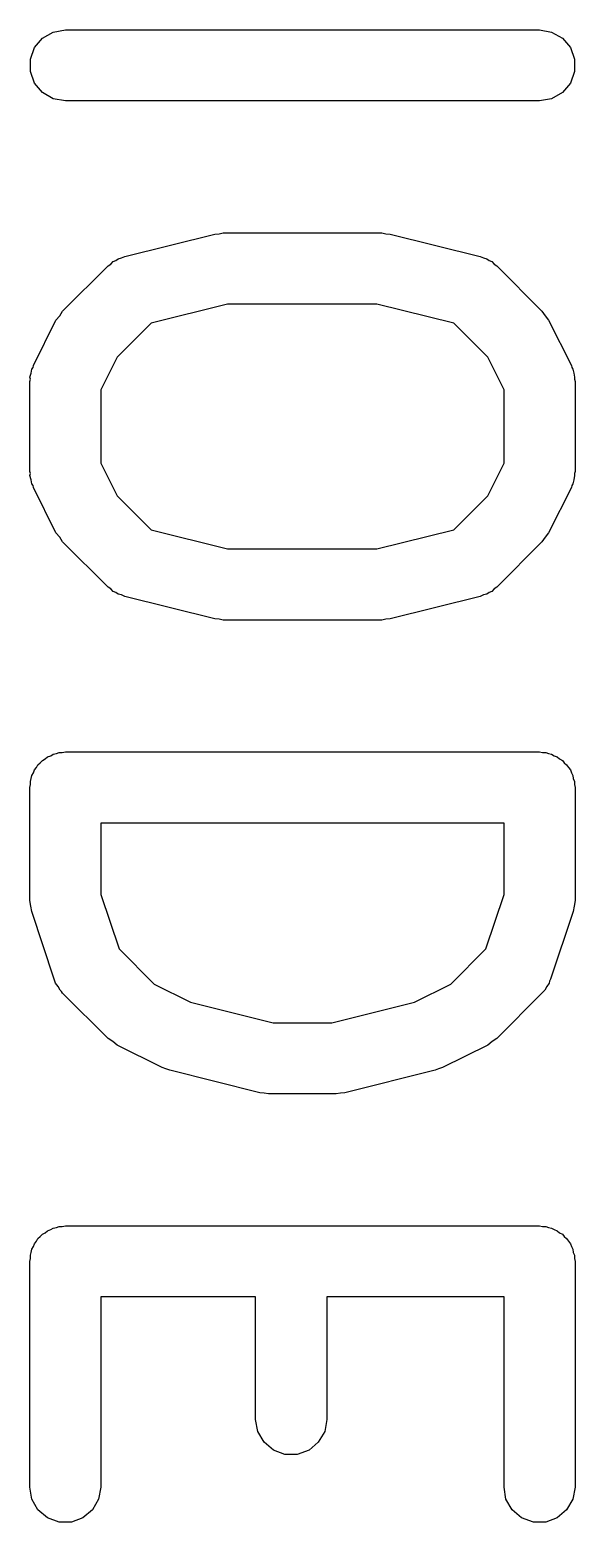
# Model space of a CAD drawing. Extents: x 26 to 276, y -105 to -8.
# Drawn here: x 102.319 to 103.469, y -81.012 to -77.863 of the extents above; entities that cross this region are included whole.
import ezdxf

# ---------------------------------------------------------------- set-up
doc = ezdxf.new("R2010")
doc.units = 0
doc.header["$MEASUREMENT"] = 0
doc.layers.add('BLACK', color=7, linetype='CONTINUOUS')

msp = doc.modelspace()

# ---------------------------------------------------------------- linework, layer by layer
at = {"layer": 'Black'}
for p, q in [((102.346, -77.8809), (102.368, -77.8679)), ((102.368, -77.8679), (102.394, -77.8633)), ((102.394, -77.8633), (103.394, -77.8633)), ((103.394, -77.8633), (103.419, -77.8679)), ((103.419, -77.8679), (103.442, -77.8809)), ((102.32, -77.9253), (102.329, -77.9008)), ((102.329, -77.9008), (102.346, -77.8809)), ((103.442, -77.8809), (103.459, -77.9008)), ((103.459, -77.9008), (103.468, -77.9253)), ((102.32, -77.9514), (102.32, -77.9253)), ((103.468, -77.9253), (103.468, -77.9514)), ((102.329, -77.9758), (102.32, -77.9514)), ((103.468, -77.9514), (103.459, -77.9758)), ((102.346, -77.9958), (102.329, -77.9758)), ((102.368, -78.0088), (102.346, -77.9958)), ((103.442, -77.9958), (103.419, -78.0088)), ((103.459, -77.9758), (103.442, -77.9958)), ((102.394, -78.0133), (102.368, -78.0088)), ((103.394, -78.0133), (102.394, -78.0133)), ((103.419, -78.0088), (103.394, -78.0133)), ((102.519, -78.3418), (102.709, -78.2941)), ((102.709, -78.2941), (102.718, -78.2935)), ((102.718, -78.2935), (102.727, -78.2919)), ((102.727, -78.2919), (103.061, -78.2919)), ((103.061, -78.2919), (103.07, -78.2935)), ((103.07, -78.2935), (103.079, -78.2941)), ((103.079, -78.2941), (103.269, -78.3418)), ((102.512, -78.3447), (102.519, -78.3418)), ((103.269, -78.3418), (103.276, -78.3447)), ((102.388, -78.4567), (102.484, -78.3615)), ((102.484, -78.3615), (102.49, -78.3574)), ((102.49, -78.3574), (102.495, -78.3524)), ((102.495, -78.3524), (102.5, -78.35)), ((102.5, -78.35), (102.505, -78.3465)), ((102.505, -78.3465), (102.512, -78.3447)), ((103.276, -78.3447), (103.283, -78.3465)), ((103.283, -78.3465), (103.288, -78.35)), ((103.288, -78.35), (103.293, -78.3524)), ((103.293, -78.3524), (103.298, -78.3574)), ((103.298, -78.3574), (103.304, -78.3615)), ((103.304, -78.3615), (103.399, -78.4567)), ((102.374, -78.4762), (102.382, -78.4666)), ((102.382, -78.4666), (102.388, -78.4567)), ((102.736, -78.4419), (102.575, -78.4822)), ((103.051, -78.4419), (102.736, -78.4419)), ((103.213, -78.4822), (103.051, -78.4419)), ((103.399, -78.4567), (103.406, -78.4666)), ((103.406, -78.4666), (103.413, -78.4762)), ((102.327, -78.5715), (102.374, -78.4762)), ((102.575, -78.4822), (102.503, -78.5542)), ((103.285, -78.5542), (103.213, -78.4822)), ((103.413, -78.4762), (103.461, -78.5715)), ((102.503, -78.5542), (102.469, -78.6227)), ((103.319, -78.6227), (103.285, -78.5542)), ((102.319, -78.5964), (102.322, -78.588)), ((102.32, -78.6007), (102.319, -78.5964)), ((102.322, -78.588), (102.323, -78.5793)), ((102.323, -78.5793), (102.326, -78.5756)), ((102.326, -78.5756), (102.327, -78.5715)), ((103.461, -78.5715), (103.462, -78.5756)), ((103.462, -78.5756), (103.464, -78.5793)), ((103.464, -78.5793), (103.466, -78.588)), ((103.466, -78.588), (103.468, -78.5964)), ((103.468, -78.5964), (103.468, -78.6007)), ((102.319, -78.605), (102.32, -78.6007)), ((102.319, -78.7955), (102.319, -78.605)), ((102.469, -78.6227), (102.469, -78.7778)), ((103.319, -78.7778), (103.319, -78.6227)), ((103.468, -78.6007), (103.469, -78.605)), ((103.469, -78.605), (103.469, -78.7955)), ((102.469, -78.7778), (102.503, -78.8463)), ((103.285, -78.8463), (103.319, -78.7778)), ((102.32, -78.7997), (102.319, -78.7955)), ((102.319, -78.804), (102.32, -78.7997)), ((102.322, -78.8125), (102.319, -78.804)), ((102.323, -78.8211), (102.322, -78.8125)), ((103.466, -78.8125), (103.464, -78.8211)), ((103.468, -78.804), (103.466, -78.8125)), ((103.469, -78.7955), (103.468, -78.7997)), ((103.468, -78.7997), (103.468, -78.804)), ((102.326, -78.8249), (102.323, -78.8211)), ((102.327, -78.829), (102.326, -78.8249)), ((102.374, -78.9243), (102.327, -78.829)), ((102.503, -78.8463), (102.575, -78.9182)), ((103.213, -78.9182), (103.285, -78.8463)), ((103.461, -78.829), (103.413, -78.9243)), ((103.462, -78.8249), (103.461, -78.829)), ((103.464, -78.8211), (103.462, -78.8249)), ((102.382, -78.9339), (102.374, -78.9243)), ((102.388, -78.9437), (102.382, -78.9339)), ((102.575, -78.9182), (102.736, -78.9586)), ((103.051, -78.9586), (103.213, -78.9182)), ((103.406, -78.9339), (103.399, -78.9437)), ((103.413, -78.9243), (103.406, -78.9339)), ((102.484, -79.039), (102.388, -78.9437)), ((102.736, -78.9586), (103.051, -78.9586)), ((103.399, -78.9437), (103.304, -79.039)), ((102.49, -79.0431), (102.484, -79.039)), ((102.495, -79.0481), (102.49, -79.0431)), ((102.5, -79.0505), (102.495, -79.0481)), ((102.505, -79.0539), (102.5, -79.0505)), ((102.512, -79.0558), (102.505, -79.0539)), ((102.519, -79.0587), (102.512, -79.0558)), ((102.709, -79.1063), (102.519, -79.0587)), ((103.269, -79.0587), (103.079, -79.1063)), ((103.276, -79.0558), (103.269, -79.0587)), ((103.283, -79.0539), (103.276, -79.0558)), ((103.288, -79.0505), (103.283, -79.0539)), ((103.293, -79.0481), (103.288, -79.0505)), ((103.298, -79.0431), (103.293, -79.0481)), ((103.304, -79.039), (103.298, -79.0431)), ((102.718, -79.107), (102.709, -79.1063)), ((102.727, -79.1086), (102.718, -79.107)), ((103.061, -79.1086), (102.727, -79.1086)), ((103.07, -79.107), (103.061, -79.1086)), ((103.079, -79.1063), (103.07, -79.107)), ((102.333, -79.4196), (102.336, -79.4139)), ((102.336, -79.4139), (102.341, -79.4097)), ((102.341, -79.4097), (102.346, -79.4047)), ((102.346, -79.4047), (102.351, -79.4014)), ((102.351, -79.4014), (102.356, -79.3972)), ((102.356, -79.3972), (102.363, -79.3949)), ((102.363, -79.3949), (102.368, -79.3917)), ((102.368, -79.3917), (102.375, -79.3905)), ((102.375, -79.3905), (102.381, -79.3883)), ((102.381, -79.3883), (102.387, -79.3883)), ((102.387, -79.3883), (102.394, -79.3871)), ((102.394, -79.3871), (103.394, -79.3871)), ((103.394, -79.3871), (103.4, -79.3883)), ((103.4, -79.3883), (103.407, -79.3883)), ((103.407, -79.3883), (103.413, -79.3905)), ((103.413, -79.3905), (103.419, -79.3917)), ((103.419, -79.3917), (103.425, -79.3949)), ((103.425, -79.3949), (103.431, -79.3972)), ((103.431, -79.3972), (103.436, -79.4014)), ((103.436, -79.4014), (103.442, -79.4047)), ((103.442, -79.4047), (103.446, -79.4097)), ((103.446, -79.4097), (103.451, -79.4139)), ((103.451, -79.4139), (103.455, -79.4196)), ((102.32, -79.4491), (102.322, -79.4429)), ((102.322, -79.4429), (102.323, -79.4365)), ((102.323, -79.4365), (102.327, -79.4308)), ((102.327, -79.4308), (102.329, -79.4246)), ((102.329, -79.4246), (102.333, -79.4196)), ((103.455, -79.4196), (103.459, -79.4246)), ((103.459, -79.4246), (103.461, -79.4308)), ((103.461, -79.4308), (103.464, -79.4365)), ((103.464, -79.4365), (103.465, -79.4429)), ((103.465, -79.4429), (103.468, -79.4491)), ((102.319, -79.4621), (102.32, -79.4557)), ((102.319, -79.7002), (102.319, -79.4621)), ((102.32, -79.4557), (102.32, -79.4491)), ((103.468, -79.4491), (103.468, -79.4557)), ((103.468, -79.4557), (103.469, -79.4621)), ((103.469, -79.4621), (103.469, -79.7002)), ((102.469, -79.5371), (102.469, -79.6881)), ((103.319, -79.5371), (102.469, -79.5371)), ((103.319, -79.6881), (103.319, -79.5371)), ((102.469, -79.6881), (102.507, -79.8026)), ((103.281, -79.8026), (103.319, -79.6881)), ((102.321, -79.7121), (102.319, -79.7002)), ((102.323, -79.724), (102.321, -79.7121)), ((102.37, -79.8668), (102.323, -79.724)), ((103.465, -79.724), (103.417, -79.8668)), ((103.467, -79.7121), (103.465, -79.724)), ((103.469, -79.7002), (103.467, -79.7121)), ((102.507, -79.8026), (102.581, -79.8767)), ((103.207, -79.8767), (103.281, -79.8026)), ((102.372, -79.8706), (102.37, -79.8668)), ((102.373, -79.8748), (102.372, -79.8706)), ((102.379, -79.882), (102.373, -79.8748)), ((102.383, -79.8897), (102.379, -79.882)), ((102.581, -79.8767), (102.658, -79.9152)), ((103.13, -79.9152), (103.207, -79.8767)), ((103.409, -79.882), (103.405, -79.8897)), ((103.414, -79.8748), (103.409, -79.882)), ((103.415, -79.8706), (103.414, -79.8748)), ((103.417, -79.8668), (103.415, -79.8706)), ((102.386, -79.8926), (102.383, -79.8897)), ((102.388, -79.8961), (102.386, -79.8926)), ((102.484, -79.9914), (102.388, -79.8961)), ((102.658, -79.9152), (102.832, -79.9586)), ((102.956, -79.9586), (103.13, -79.9152)), ((103.399, -79.8961), (103.304, -79.9914)), ((103.402, -79.8926), (103.399, -79.8961)), ((103.405, -79.8897), (103.402, -79.8926)), ((102.832, -79.9586), (102.956, -79.9586)), ((102.494, -79.9983), (102.484, -79.9914)), ((102.503, -80.0054), (102.494, -79.9983)), ((102.598, -80.053), (102.503, -80.0054)), ((103.285, -80.0054), (103.189, -80.053)), ((103.294, -79.9982), (103.285, -80.0054)), ((103.304, -79.9914), (103.294, -79.9982)), ((102.606, -80.0554), (102.598, -80.053)), ((102.614, -80.0587), (102.606, -80.0554)), ((102.804, -80.1063), (102.614, -80.0587)), ((103.174, -80.0587), (102.983, -80.1063)), ((103.181, -80.0554), (103.174, -80.0587)), ((103.189, -80.053), (103.181, -80.0554)), ((102.813, -80.107), (102.804, -80.1063)), ((102.822, -80.1086), (102.813, -80.107)), ((102.974, -80.107), (102.965, -80.1086)), ((102.983, -80.1063), (102.974, -80.107)), ((102.965, -80.1086), (102.822, -80.1086)), ((102.368, -80.3917), (102.375, -80.3905)), ((102.375, -80.3905), (102.381, -80.3883)), ((102.381, -80.3883), (102.387, -80.3883)), ((102.387, -80.3883), (102.394, -80.3871)), ((102.394, -80.3871), (103.394, -80.3871)), ((103.394, -80.3871), (103.4, -80.3883)), ((103.4, -80.3883), (103.407, -80.3883)), ((103.407, -80.3883), (103.413, -80.3905)), ((103.413, -80.3905), (103.419, -80.3917)), ((102.329, -80.4246), (102.333, -80.4196)), ((102.333, -80.4196), (102.336, -80.4139)), ((102.336, -80.4139), (102.341, -80.4097)), ((102.341, -80.4097), (102.346, -80.4047)), ((102.346, -80.4047), (102.351, -80.4014)), ((102.351, -80.4014), (102.356, -80.3972)), ((102.356, -80.3972), (102.363, -80.3949)), ((102.363, -80.3949), (102.368, -80.3917)), ((103.419, -80.3917), (103.425, -80.3949)), ((103.425, -80.3949), (103.431, -80.3972)), ((103.431, -80.3972), (103.436, -80.4014)), ((103.436, -80.4014), (103.442, -80.4047)), ((103.442, -80.4047), (103.446, -80.4097)), ((103.446, -80.4097), (103.451, -80.4139)), ((103.451, -80.4139), (103.455, -80.4196)), ((103.455, -80.4196), (103.459, -80.4246)), ((102.32, -80.4491), (102.322, -80.4429)), ((102.32, -80.4557), (102.32, -80.4491)), ((102.322, -80.4429), (102.323, -80.4365)), ((102.323, -80.4365), (102.327, -80.4308)), ((102.327, -80.4308), (102.329, -80.4246)), ((103.459, -80.4246), (103.461, -80.4308)), ((103.461, -80.4308), (103.464, -80.4365)), ((103.464, -80.4365), (103.465, -80.4429)), ((103.465, -80.4429), (103.468, -80.4491)), ((103.468, -80.4491), (103.468, -80.4557)), ((102.319, -80.4621), (102.32, -80.4557)), ((102.319, -80.9383), (102.319, -80.4621)), ((103.468, -80.4557), (103.469, -80.4621)), ((103.469, -80.4621), (103.469, -80.9383)), ((102.795, -80.5371), (102.469, -80.5371)), ((102.469, -80.5371), (102.469, -80.9383)), ((102.795, -80.7955), (102.795, -80.5371)), ((103.319, -80.5371), (102.945, -80.5371)), ((102.945, -80.5371), (102.945, -80.7955)), ((103.319, -80.9383), (103.319, -80.5371)), ((102.8, -80.8211), (102.795, -80.7955)), ((102.945, -80.7955), (102.941, -80.8211)), ((102.813, -80.8437), (102.8, -80.8211)), ((102.941, -80.8211), (102.927, -80.8437)), ((102.833, -80.8604), (102.813, -80.8437)), ((102.857, -80.8693), (102.833, -80.8604)), ((102.908, -80.8604), (102.883, -80.8693)), ((102.927, -80.8437), (102.908, -80.8604)), ((102.883, -80.8693), (102.857, -80.8693)), ((102.323, -80.964), (102.319, -80.9383)), ((102.469, -80.9383), (102.464, -80.964)), ((103.323, -80.964), (103.319, -80.9383)), ((103.469, -80.9383), (103.464, -80.964)), ((102.336, -80.9865), (102.323, -80.964)), ((102.356, -81.0033), (102.336, -80.9865)), ((102.451, -80.9865), (102.431, -81.0033)), ((102.464, -80.964), (102.451, -80.9865)), ((103.336, -80.9865), (103.323, -80.964)), ((103.356, -81.0033), (103.336, -80.9865)), ((103.451, -80.9865), (103.431, -81.0033)), ((103.464, -80.964), (103.451, -80.9865)), ((102.381, -81.0122), (102.356, -81.0033)), ((102.407, -81.0122), (102.381, -81.0122)), ((102.431, -81.0033), (102.407, -81.0122)), ((103.381, -81.0122), (103.356, -81.0033)), ((103.407, -81.0122), (103.381, -81.0122)), ((103.431, -81.0033), (103.407, -81.0122))]:
    msp.add_line(p, q, dxfattribs=at)

doc.saveas('drawing.dxf')
